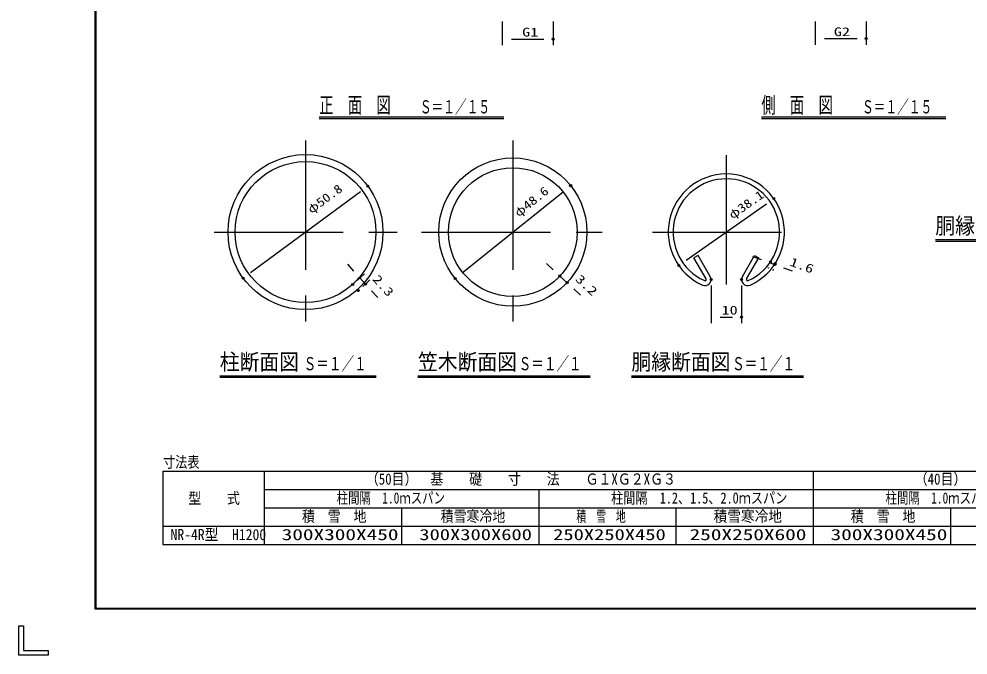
# Model space of a CAD drawing. Units: millimetres, scale not verified. Extents: x -4425 to 4425, y -3150 to 3150.
# Drawn here: x -4425 to 243, y -3150 to -24 of the extents above; entities that cross this region are included whole.
import ezdxf
from ezdxf.enums import TextEntityAlignment as Align

# ---------------------------------------------------------------- set-up
doc = ezdxf.new("R2010")
doc.units = ezdxf.units.MM
doc.header["$LTSCALE"] = 20
doc.header["$PDMODE"] = 32
doc.header["$PDSIZE"] = 10
doc.linetypes.add('USER1', pattern=[50.8, 31.75, -6.35, 6.35, -6.35])
for name, color, linetype, lineweight in [('0-0_1', 7, 'Continuous', 25), ('0-1_EXTCNT-LMEC0', 1, 'Continuous', 25), ('0-2_0', 4, 'Continuous', 25), ('0-5_WAKU', 7, 'Continuous', 25)]:
    doc.layers.add(name, color=color, linetype=linetype, lineweight=lineweight)
doc.layers.add('0-3_DEFPOINTS', color=7, linetype='Continuous')
doc.styles.add('ＭＳ ゴシック', font='')
doc.styles.get('ＭＳ ゴシック').set_extended_font_data('MS Gothic')

msp = doc.modelspace()

# ---------------------------------------------------------------- linework, layer by layer
at = {"layer": '0-0_1'}
for p, q in [((-2948.04, -504.88), (-2040.54, -504.88)), ((-2948.04, -512.38), (-2040.54, -512.38)), ((-773.04, -504.88), (134.46, -504.88)), ((-773.04, -512.38), (134.46, -512.38)), ((82.81, -1108.21), (1341.8, -1108.21)), ((82.81, -1115.71), (1341.8, -1115.71)), ((-1084.49, -1185.55), (-1105.27, -1197.55)), ((-1045.27, -1301.47), (-1105.27, -1197.55)), ((-1024.49, -1289.47), (-1084.49, -1185.55)), ((-866.45, -1289.47), (-806.45, -1185.55)), ((-845.66, -1301.47), (-785.66, -1197.55)), ((-806.45, -1185.55), (-785.66, -1197.55)), ((-3437.21, -1777.43), (-2668.28, -1777.43)), ((-3437.21, -1784.93), (-2668.28, -1784.93)), ((-2462.21, -1777.43), (-1615.17, -1777.43)), ((-2462.21, -1784.93), (-1615.17, -1784.93)), ((-1412.21, -1777.43), (-565.17, -1777.43)), ((-1412.21, -1784.93), (-565.17, -1784.93))]:
    msp.add_line(p, q, dxfattribs=at)
at = {"layer": '0-0_1', "color": 3, "linetype": 'USER1'}
for p, q in [((-3015.47, -621.27), (-3015.47, -1521.27)), ((-1995.47, -621.27), (-1995.47, -1521.27)), ((-945.47, -693.34), (-945.47, -1365.34)), ((-3465.47, -1071.27), (-2565.47, -1071.27)), ((-2580.88, -1071.27), (-2565.47, -1071.27)), ((-2445.47, -1071.27), (-1545.47, -1071.27)), ((-1309.36, -1071.27), (-611.11, -1071.27))]:
    msp.add_line(p, q, dxfattribs=at)
at = {"layer": '0-0_1', "color": 2}
for p, q in [((-3718.19, -2246.44), (2181.81, -2246.44)), ((-3718.19, -2246.44), (-3718.19, -2606.44)), ((-3218.19, -2246.44), (-3218.19, -2606.44)), ((-518.19, -2246.44), (-518.19, -2606.44)), ((-518.19, -2246.44), (-518.19, -2606.44)), ((-3218.19, -2336.44), (-518.19, -2336.44)), ((-1868.19, -2336.44), (-1868.19, -2606.44)), ((-518.19, -2336.44), (2181.81, -2336.44)), ((-3218.19, -2426.44), (-518.19, -2426.44)), ((-2543.19, -2426.44), (-2543.19, -2606.44)), ((-1193.19, -2426.44), (-1193.19, -2606.44)), ((-518.19, -2426.44), (2181.81, -2426.44)), ((156.81, -2426.44), (156.81, -2606.44)), ((-3718.19, -2516.44), (2181.81, -2516.44)), ((-3718.19, -2606.44), (2181.81, -2606.44))]:
    msp.add_line(p, q, dxfattribs=at)
at = {"layer": '0-0_1'}
for centre, radius in [((-3015.47, -1071.27), 381), ((-3015.47, -1071.27), 346.5), ((-1995.47, -1071.27), 364.5), ((-1995.47, -1071.27), 316.5)]:
    msp.add_circle(centre, radius, dxfattribs=at)
for centre, radius, start, end in [((-945.47, -1071.27), 285.75, 294.23979, 245.76035), ((-945.47, -1071.27), 261.75, 294.23979, 245.76035), ((-1050.47, -1304.47), 30, 245.76007, 30.00003), ((-1050.47, -1304.47), 6, 245.76007, 30.00003), ((-840.47, -1304.47), 30, 150.00012, 294.24009), ((-840.47, -1304.47), 6, 150.00012, 294.24009)]:
    msp.add_arc(centre, radius, start, end, dxfattribs=at)
at = {"layer": '0-1_EXTCNT-LMEC0'}
for p, q in [((-2047.68, -36.33), (-2047.68, -152.33)), ((-1797.68, -36.33), (-1797.68, -152.33)), ((-507.68, -36.33), (-507.68, -150.33)), ((-257.68, -36.33), (-257.68, -150.33))]:
    msp.add_line(p, q, dxfattribs=at)
at = {"layer": '0-1_EXTCNT-LMEC0', "color": 2}
for p, q in [((-2002.68, -122.33), (-1842.68, -122.33)), ((-462.68, -120.33), (-302.68, -120.33))]:
    msp.add_line(p, q, dxfattribs=at)
at = {"layer": '0-2_0', "color": 2}
for p, q in [((-3285.98, -1270.57), (-2744.96, -871.97)), ((-2244.63, -1271.26), (-1746.3, -871.28)), ((-1142.28, -1209.92), (-748.65, -932.62)), ((-772.55, -1207.52), (-814.88, -1192.24)), ((-2777.86, -1263.06), (-2807.95, -1229.61)), ((-1796.92, -1256.45), (-1829.83, -1225.76)), ((-730.22, -1222.79), (-707.01, -1231.17)), ((-730.22, -1222.79), (-707.01, -1231.17)), ((-664.68, -1246.44), (-622.35, -1261.71)), ((-2747.76, -1296.52), (-2720.68, -1326.63)), ((-2747.76, -1296.52), (-2720.68, -1326.63)), ((-1764.01, -1287.14), (-1728.91, -1319.88)), ((-1764.01, -1287.14), (-1728.91, -1319.88)), ((-1696, -1350.58), (-1663.1, -1381.27)), ((-2690.58, -1360.09), (-2660.49, -1393.54)), ((-975.47, -1488.75), (-915.47, -1488.75))]:
    msp.add_line(p, q, dxfattribs=at)
at = {"layer": '0-2_0', "color": 1}
for p, q in [((-738.42, -1245.52), (-740.4, -1251.01)), ((-715.21, -1253.9), (-717.19, -1259.39)), ((-2761.43, -1308.82), (-2725.46, -1276.46)), ((-2734.35, -1338.93), (-2698.37, -1306.57)), ((-1743.55, -1265.2), (-1743.55, -1265.2)), ((-1708.45, -1297.94), (-1708.45, -1297.94)), ((-1020.47, -1334.47), (-1020.47, -1518.75)), ((-870.47, -1334.47), (-870.47, -1518.75))]:
    msp.add_line(p, q, dxfattribs=at)
at = {"layer": '0-3_DEFPOINTS'}
for p in [(-1797.68, -122.33), (-257.68, -120.33), (-2708.73, -845.28), (-1711.21, -843.11), (-711.86, -906.7), (-728.24, -1217.3), (-1179.07, -1235.84), (-707.01, -1231.17), (-705.03, -1225.68), (-3322.21, -1297.26), (-2279.73, -1299.43), (-1764.01, -1287.14), (-1020.47, -1304.47), (-870.47, -1304.47), (-2783.74, -1328.88), (-2720.68, -1326.63), (-1728.91, -1319.88), (-1728.91, -1319.88), (-2756.65, -1358.99), (-870.47, -1488.75)]:
    msp.add_point(p, dxfattribs=at)
at = {"layer": '0-5_WAKU'}
for p, q in [((-4048, -2923), (-4048, 2923)), ((-4403.51, -3006.75), (-4403.51, -3128.51)), ((-4281.75, -3150), (-4425, -3150))]:
    msp.add_line(p, q, dxfattribs=at)
msp.add_lwpolyline([(-4050, 2925), (4200, 2925), (4200, -2925), (-4050, -2925)], close=True, dxfattribs=at)
for points in [[(4198, 2923), (4198, -2923), (-4048, -2923)], [(4196, 2921), (4196, -2921), (-4046, -2921)], [(-4046, -2921), (-4046, 2921), (4196, 2921)], [(-4425, -3150), (-4425, -3006.75), (-4403.51, -3006.75)], [(-4403.51, -3128.51), (-4281.75, -3128.51), (-4281.75, -3150)]]:
    msp.add_lwpolyline(points, dxfattribs=at)

# ---------------------------------------------------------------- texts
at = {"layer": '0-0_1', "style": 'ＭＳ ゴシック'}
for s, height, width, p in [('正\u3000面\u3000図', 79.33, 0.65, (-2948.04, -510.15)), ('Ｓ＝１／１５', 64.94, 0.65, (-2453.04, -507.37)), ('側\u3000面\u3000図', 79.33, 0.65, (-773.04, -510.15)), ('Ｓ＝１／１５', 64.94, 0.65, (-278.04, -507.37)), ('胴縁と金網取付断面図', 79.38, 0.9, (82.81, -1103.48)), ('柱断面図', 79.38, 0.9, (-3437.21, -1772.69)), ('Ｓ＝１／１', 64.94, 0.7, (-3024.71, -1769.92)), ('笠木断面図', 79.38, 0.9, (-2462.21, -1772.69)), ('Ｓ＝１／１', 64.94, 0.7, (-1967.21, -1769.92)), ('胴縁断面図', 79.38, 0.9, (-1412.21, -1772.69)), ('Ｓ＝１／１', 64.94, 0.7, (-917.21, -1769.92)), ('寸法表', 54.84, 0.8, (-3716.43, -2245.52)), ('（50目）\u3000基\u3000\u3000礎\u3000\u3000寸\u3000\u3000法\u3000\u3000Ｇ１XＧ２XＧ３', 54.84, 0.85, (-2718.89, -2328.92)), ('（40目）\u3000基\u3000\u3000礎\u3000\u3000寸\u3000\u3000法\u3000\u3000Ｇ１XＧ２XＧ３', 54.84, 0.85, (-18.89, -2328.92)), ('型\u3000\u3000式', 54.84, 0.85, (-3592.46, -2423.38)), ('柱間隔\u30001.0ｍスパン', 54.84, 0.75, (-2862.24, -2421.99)), ('柱間隔\u30001.2、1.5、2.0ｍスパン', 54.84, 0.8, (-1512.24, -2421.99)), ('柱間隔\u30001.0ｍスパン', 54.84, 0.75, (-162.24, -2421.99)), ('積\u3000雪\u3000地', 54.84, 0.85, (-3033.24, -2511.99)), ('積雪寒冷地', 54.84, 0.85, (-2350.74, -2511.99)), ('積\u3000雪\u3000地', 54.84, 0.65, (-1683.24, -2511.99)), ('積雪寒冷地', 54.84, 0.9, (-1008.24, -2511.99)), ('積\u3000雪\u3000地', 54.84, 0.85, (-333.24, -2511.99)), ('NR-4R型\u3000H1200', 54.84, 0.9, (-3679.37, -2601.99)), ('300X300X450', 54.84, 1.4, (-3132.66, -2601.99)), ('300X300X600', 54.84, 1.35, (-2455.6, -2601.99)), ('250X250X450', 54.84, 1.35, (-1797.38, -2601.99)), ('250X250X600', 54.84, 1.4, (-1126.05, -2601.99)), ('300X300X450', 54.84, 1.4, (-432.66, -2601.99))]:
    msp.add_text(s, height=height, dxfattribs=dict(at, width=width)).set_placement(p, align=Align.BOTTOM_LEFT)
at = {"layer": '0-1_EXTCNT-LMEC0', "color": 3, "style": 'ＭＳ ゴシック', "width": 1.35}
for s, p in [('G1', (-1949.68, -123.16)), ('G2', (-416.43, -121.16))]:
    msp.add_text(s, height=43.26, dxfattribs=at).set_placement(p, align=Align.BOTTOM_LEFT)
at = {"layer": '0-2_0', "color": 3, "style": 'ＭＳ ゴシック'}
for s, rotation, width, p in [('φ50.8', 36.381, 1.2, (-2978.8, -993.22)), ('φ48.6', 38.752, 1.2, (-1959.03, -1009.8)), ('φ38.1', 35.164, 1.2, (-907.76, -1020.73)), ('1.6', 340.159, 1.35, (-641.9, -1246.84)), ('2.3', 311.973, 1.35, (-2698.36, -1313.26)), ('3.2', 316.994, 1.35, (-1700.44, -1316.33))]:
    msp.add_text(s, height=43.26, rotation=rotation, dxfattribs=dict(at, width=width)).set_placement(p, align=Align.BOTTOM_LEFT)
at = {"layer": '0-2_0', "color": 3, "style": 'ＭＳ ゴシック', "width": 1.35}
msp.add_text('10', height=43.26, dxfattribs=at).set_placement((-969.09, -1489.58), align=Align.BOTTOM_LEFT)

doc.saveas('drawing.dxf')
